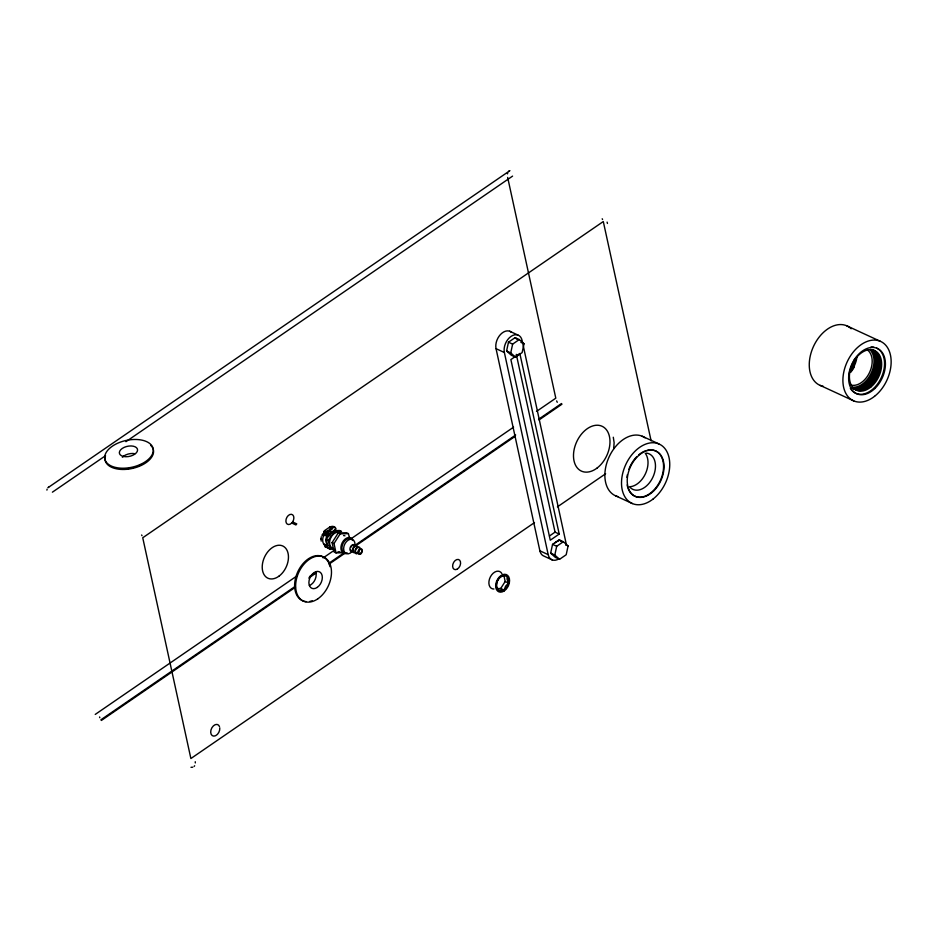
<?xml version="1.0" encoding="UTF-8"?>
<svg xmlns="http://www.w3.org/2000/svg" width="938" height="938" viewBox="0 0 938 938"><rect width="100%" height="100%" fill="white"/><g stroke="black" fill="none" stroke-linecap="round" stroke-linejoin="round"><path stroke-width="1.41" d="M328.769 530.802L327.784 531.776L328.722 530.298M332.111 527.695L329.261 530.58L330.962 529.595L330.411 528.68L330.223 530.087M613.698 448.669L614.12 442.677L613.3 437.237M321.218 541.12L321.031 538.893M321.019 539.045L321.288 536.712M506.579 351L508.478 342.194L515.126 337.633L519.289 339.556L524.025 343.789L522.126 352.594L515.478 357.155L511.327 355.232L506.579 351L510.741 352.911L515.478 357.155M510.741 352.911L512.64 344.117L519.289 339.556M550.653 553.15L552.552 544.357L559.189 539.796L563.351 541.707L568.088 545.951L566.189 554.745L559.552 559.306L555.39 557.395L550.653 553.15L554.804 555.073L559.552 559.306M554.804 555.073L556.703 546.268L563.351 541.707M46.9 490.105L47.123 489.144M507.458 173.87L507.681 172.92M504.105 590.061L505.582 586.203L508.584 583.049L507.083 579.285L507.095 576.225C499.215 573.364 493.599 584.222 498.137 590.225L504.105 590.061A8.407 5.64 -65.2 0 0 507.095 576.225A8.407 5.64 -65.2 0 0 496.648 583.389A8.407 5.64 -65.2 0 0 504.105 590.061L500.704 588.489L497.128 588.595M325.404 533.874A2.966 1.982 -65.2 0 1 323.845 535.223L322.484 535.586L322.895 533.933L321.957 535.188M330.598 533.558L325.955 535.645L323.622 535.492L322.953 537.603A9.263 6.203 -65.2 0 0 324.595 545.13L325.896 545.904L328.089 545.424M344.269 552.681L336.05 552.916L334.127 552.036L332.075 542.621L338.243 532.972L346.462 532.737L348.385 533.628L349.698 538.459M348.385 533.628L340.166 533.863L333.998 543.512L336.05 552.916M329.226 535.645L330.375 534.156L328.417 533.699L327.514 534.848L329.226 535.645L331.137 533.3M329.25 530.439L327.573 530.627M325.052 531.213L324.396 530.861L323.106 535.258L325.04 532.233L324.595 531.072A4.69 2.603 -12.3 0 0 326.084 533.663A4.69 2.603 -12.3 0 0 331.196 533.183A16.016 8.888 -12.3 0 0 334.303 531.178A4.69 2.603 -12.3 0 0 335.206 527.871M333.951 549.129L330.211 549.246L328.206 548.32L326.307 539.573L329.109 535.176A9.263 6.203 -65.2 0 1 330.551 533.323M330.211 549.246L328.3 540.487L331.114 536.102A9.263 6.203 -65.2 0 1 337.75 531.541L341.491 531.424L339.497 530.509L335.757 530.615A9.263 6.203 -65.2 0 0 332.216 531.893M500.704 588.489L505.183 581.49L503.999 576.026M194.143 766.416L194.647 765.771M326.014 545.166L325.896 545.904M291.741 523.029L292.597 521.962A5.405 3.623 -65.2 0 0 291.39 514.294A5.405 3.623 -65.2 0 0 285.891 521.188A5.405 3.623 -65.2 0 0 291.741 523.029L295.904 524.952L296.76 523.885L292.597 521.962M332.978 527.953L332.298 528.633M329.625 530.005L330.34 529.267M326.377 531.787L327.081 531.025L326.494 531.823M330.235 529.302L331.618 528.024M48.624 487.185L47.99 487.678L509.92 170.646M508.548 171.443L509.182 170.962M329.426 530.65L330.352 530.111L327.878 531.752L330.938 529.536L329.25 530.509M105.443 455.762L52.399 492.18M125.938 441.681L512.582 176.109M324.724 530.521L329.59 527.179M328.933 530.568L330.211 530.029M95.242 714.416L296.584 576.167M323.106 557.946L333.951 550.5M350.835 538.916L513.602 427.153M536.501 411.43L555.8 398.181L507.657 177.423M295.036 586.496L100.917 719.786L101.386 720.443L295.493 587.165M309.493 576.565L316.727 571.594M328.792 563.316L344.457 552.564M355.314 545.107L515.666 435.009M538.576 419.274L561.475 403.551L561.944 404.208L539.033 419.943M308.754 578.054L315.989 573.083M329.25 563.984L344.926 553.221M354.576 546.596L514.927 436.498M534.484 522.595L190.883 758.537L142.74 537.767L603.298 221.544L651.124 440.872M557.395 506.872L605.62 473.76M549.469 535.985L555.05 532.139L559.212 534.062L550.266 540.206L510.882 359.582L519.828 353.438L559.212 534.062M329.707 527.766L330.199 526.781L332.333 526.347A4.69 2.603 -12.3 0 1 334.925 529.888A16.016 8.888 -12.3 0 1 331.055 532.55A4.69 2.603 -12.3 0 1 324.372 531.811L324.571 530.638M330.282 527.613L329.883 526.992M328.429 533.675L329.578 533.792L327.514 534.848A7.41 4.971 -65.2 0 0 327.362 544.415M332.826 527.25L331.993 527.59L332.568 527.426M329.859 533.921L327.514 534.848L330.141 534.472M347.377 553.01L345.419 553.619A8.489 5.687 -65.2 0 1 342.264 542.633A8.489 5.687 -65.2 0 1 352.653 539.737M329.578 533.792L327.878 533.112M192.771 767.225L190.989 767.296M328.206 548.32L330.704 548.249M337.961 551.79L339.931 551.767M325.029 545.517L324.595 545.259M324.595 544.274L325.521 547.053A9.134 6.12 -65.2 0 0 327.139 547.311M325.169 546.913L326.061 547.3A9.134 6.12 -65.2 0 0 327.679 547.558M846.615 325.732L880.254 341.256M820.152 385.389L853.791 400.901M509.627 331.208L517.94 335.042M520.907 342.358L524.025 343.789M508.478 342.194L512.64 344.117M511.48 332.31A12.346 8.278 -65.2 0 0 500.505 334.479A12.346 8.278 -65.2 0 0 496.05 348.678L504.374 352.512L548.191 554.639A12.346 8.278 -65.2 0 0 559.236 558.602M642.225 436.24L658.851 443.909M615.762 495.885L632.4 503.565M566.013 544.99L568.088 545.951M552.552 544.357L556.703 546.268M496.05 348.678L539.878 550.805L548.191 554.639M552.33 559.963L544.017 556.128A12.346 8.278 -65.2 0 1 539.878 550.805M505.183 581.49L508.584 583.049M338.243 532.972L340.166 533.863M326.307 539.573L328.3 540.487M332.075 542.621L333.998 543.512M324.97 545.353L323.903 544.134M515.126 337.633L517.026 339.333M559.189 539.796L561.088 541.484M602.196 218.777L602.571 219.469M141.638 535L142.013 535.704M556.644 400.913L557.266 402.308M99.58 716.995L99.827 717.699M607.097 222.118L607.461 223.455M516.299 354.365L555.05 532.139M325.123 544.509L325.709 547.159M195.256 761.726L195.315 762.922M219.785 727.853A6.167 4.139 -65.2 0 1 213.841 736.119A6.167 4.139 -65.2 0 1 211.929 727.7A6.167 4.139 -65.2 0 1 219.492 726.551M646.974 450.369A24.892 16.685 -65.2 0 1 663.541 465.178A24.892 16.685 -65.2 0 1 649.084 494.103A24.892 16.685 -65.2 0 1 628.026 488.264M627.686 487.197A24.892 16.685 -65.2 0 1 627.159 484.923M626.971 477.372A24.892 16.685 -65.2 0 1 627.37 474.698M628.859 469.375A24.892 16.685 -65.2 0 1 636.879 456.572M638.778 454.813A24.892 16.685 -65.2 0 1 645.93 450.674M645.309 453.335A19.546 13.109 -65.2 0 1 645.379 473.878A19.546 13.109 -65.2 0 1 629.562 486.752M646.352 453.101A19.546 13.109 -65.2 0 1 652.836 477.325A19.546 13.109 -65.2 0 1 630.16 487.455M617.837 496.589A32.631 21.879 -65.2 0 1 609.161 456.806A32.631 21.879 -65.2 0 1 645.074 437.835M876.62 348.092A24.892 16.685 -65.2 0 1 878.695 382.352A24.892 16.685 -65.2 0 1 850.344 388.32M870.992 347.025A24.892 16.685 -65.2 0 1 873.911 347.224M871.988 349.581A21.726 14.562 -65.2 0 1 876.796 377.486A21.726 14.562 -65.2 0 1 852.103 387.288M873.208 350.202A21.621 14.492 -65.2 0 1 875.541 376.888A21.621 14.492 -65.2 0 1 853.064 388.379M871.965 349.745A21.515 14.422 -65.2 0 1 875.154 374.52A21.515 14.422 -65.2 0 1 854.366 388.801M870.71 349.288A21.41 14.351 -65.2 0 1 873.899 373.934A21.41 14.351 -65.2 0 1 853.205 388.144M871.543 350.519A21.304 14.281 -65.2 0 1 871.765 375.13A21.304 14.281 -65.2 0 1 852.044 387.5M870.288 350.05A21.199 14.211 -65.2 0 1 871.367 372.773A21.199 14.211 -65.2 0 1 853.545 387.23M867.673 350.12A19.546 13.109 -65.2 0 1 869.549 372.503A19.546 13.109 -65.2 0 1 851.188 385.119M854.717 358.656A21.41 14.351 -65.2 0 1 850.625 368.259M855.843 359.207A21.304 14.281 -65.2 0 1 849.5 371.858M854.213 367.016A21.199 14.211 -65.2 0 1 850.649 372.339M856.957 356.803A19.546 13.109 -65.2 0 1 849.324 373.007M823.306 386.327A32.631 21.879 -65.2 0 1 813.903 345.571A32.631 21.879 -65.2 0 1 851.176 328.757M150.69 445.339A24.693 13.695 -12.3 0 1 132.739 468.355A24.693 13.695 -12.3 0 1 105.49 455.786M140.993 464.498A16.978 9.415 -12.3 0 1 137.347 466.409M133.208 467.804A16.978 9.415 -12.3 0 1 131.039 468.273M128.858 468.59A16.978 9.415 -12.3 0 1 124.578 468.719M122.35 457.263A9.263 5.136 -12.3 0 1 134.896 453.711M493.892 589.029A9.403 6.308 -65.2 0 1 490.398 576.847A9.403 6.308 -65.2 0 1 501.912 573.634M306.093 601.621A24.247 16.251 -65.2 0 1 299.046 569.331A24.247 16.251 -65.2 0 1 328.23 561.991M328.757 563.058A24.247 16.251 -65.2 0 1 329.942 566.681M312.19 600.754A24.247 16.251 -65.2 0 1 309.857 601.399M316 572.731A9.087 6.097 -65.2 0 1 309.352 585.511M343.554 535.598A7.926 5.311 -65.2 0 1 344.95 535.821M333.576 527.109A4.69 2.603 -12.3 0 1 334.503 527.414M334.467 529.7A9.263 6.203 -65.2 0 1 335.523 531.06M330.692 531.225A2.322 1.29 -12.3 0 1 330.129 531.436M331.618 529.313A2.322 1.29 -12.3 0 1 331.829 529.607M332.615 548.167A8.489 5.687 -65.2 0 1 330.95 537.404A8.489 5.687 -65.2 0 1 340.377 533.265M352.078 551.626A7.715 5.171 -65.2 0 1 343.929 550.887A7.715 5.171 -65.2 0 1 348.444 539.971A7.715 5.171 -65.2 0 1 355.021 544.497M346.075 553.15A7.75 5.194 -65.2 0 1 343.179 543.114A7.75 5.194 -65.2 0 1 352.676 540.464M353.298 551.075A3.682 2.474 -65.2 0 1 350.003 549.903A3.682 2.474 -65.2 0 1 351.996 545.095A3.682 2.474 -65.2 0 1 355.291 546.268M351.07 550.559A2.966 1.982 -65.2 0 1 350.73 550.114M350.777 547.417A2.966 1.982 -65.2 0 1 351.129 546.725M351.598 546.139A2.966 1.982 -65.2 0 1 352.125 545.682M352.688 545.377A2.966 1.982 -65.2 0 1 353.778 545.353M355.795 552.236A3.682 2.474 -65.2 0 1 352.5 551.052A3.682 2.474 -65.2 0 1 354.494 546.244A3.682 2.474 -65.2 0 1 357.788 547.429M358.773 547.651A2.966 1.982 -65.2 0 1 359.559 548.355M359.16 551.743A2.966 1.982 -65.2 0 1 358.703 552.341M358.164 552.799A2.966 1.982 -65.2 0 1 357.601 553.092M357.038 553.209A2.966 1.982 -65.2 0 1 355.514 551.849M355.455 551.181A2.966 1.982 -65.2 0 1 357.683 547.686M353.227 551.274A2.966 1.982 -65.2 0 1 355.185 546.537M356.886 553.889A3.682 2.474 -65.2 0 1 355.76 548.707A3.682 2.474 -65.2 0 1 360.286 548.578M504.374 352.512A12.346 8.278 -65.2 0 1 511.034 336.402A12.346 8.278 -65.2 0 1 522.079 340.353L565.907 542.481A12.346 8.278 -65.2 0 1 566.165 545.283M554.78 543.067A6.167 4.139 -65.2 0 1 558.251 541.261M597.189 467.968A24.693 16.556 -65.2 0 0 604.084 427.458A24.693 16.556 -65.2 0 0 573.927 450.627A24.693 16.556 -65.2 0 0 597.189 467.968M278.996 576.155A17.74 11.901 -65.2 0 0 284.413 546.995A17.74 11.901 -65.2 0 0 262.593 563.152A17.74 11.901 -65.2 0 0 278.996 576.155M457.357 569.061A5.405 3.623 -65.2 0 0 459.632 560.174A5.405 3.623 -65.2 0 0 452.843 564.359A5.405 3.623 -65.2 0 0 457.357 569.061M653.469 491.16A24.892 16.685 -65.2 0 0 656.119 451.166A24.892 16.685 -65.2 0 0 627.288 478.884A24.892 16.685 -65.2 0 0 653.469 491.16M653.141 498.993A32.631 21.879 -65.2 0 0 661.712 445.515A32.631 21.879 -65.2 0 0 622.023 476.715A32.631 21.879 -65.2 0 0 653.141 498.993M874.861 388.508A24.892 16.685 -65.2 0 0 877.511 348.502A24.892 16.685 -65.2 0 0 848.691 376.232A24.892 16.685 -65.2 0 0 874.861 388.508M871.296 386.679A21.832 14.633 -65.2 0 0 875.693 351.117A21.832 14.633 -65.2 0 0 849.605 373.383A21.832 14.633 -65.2 0 0 871.296 386.679M874.544 396.328A32.631 21.879 -65.2 0 0 883.104 342.851A32.631 21.879 -65.2 0 0 843.414 374.051A32.631 21.879 -65.2 0 0 874.544 396.328M116.195 467.581A24.693 13.695 -12.3 0 0 153.293 450.674A24.693 13.695 -12.3 0 0 117.52 443.287A24.693 13.695 -12.3 0 0 116.195 467.581M123.652 456.489A9.263 5.136 -12.3 0 0 137.569 450.146A9.263 5.136 -12.3 0 0 124.156 447.379A9.263 5.136 -12.3 0 0 123.652 456.489M504.281 590.87A9.403 6.308 -65.2 0 0 507.622 575.381A9.403 6.308 -65.2 0 0 495.932 583.413A9.403 6.308 -65.2 0 0 504.281 590.87M317.865 598.796A24.247 16.251 -65.2 0 0 326.483 558.896A24.247 16.251 -65.2 0 0 296.349 579.578A24.247 16.251 -65.2 0 0 317.865 598.796M317.22 587.423A9.087 6.097 -65.2 0 0 320.444 572.461A9.087 6.097 -65.2 0 0 309.153 580.223A9.087 6.097 -65.2 0 0 317.22 587.423M360.544 553.42A2.31 1.548 -65.2 0 0 361.365 549.621A2.31 1.548 -65.2 0 0 358.492 551.591A2.31 1.548 -65.2 0 0 360.544 553.42M360.661 553.948A2.966 1.982 -65.2 0 0 361.716 549.07A2.966 1.982 -65.2 0 0 358.035 551.603A2.966 1.982 -65.2 0 0 360.661 553.948"/></g></svg>
